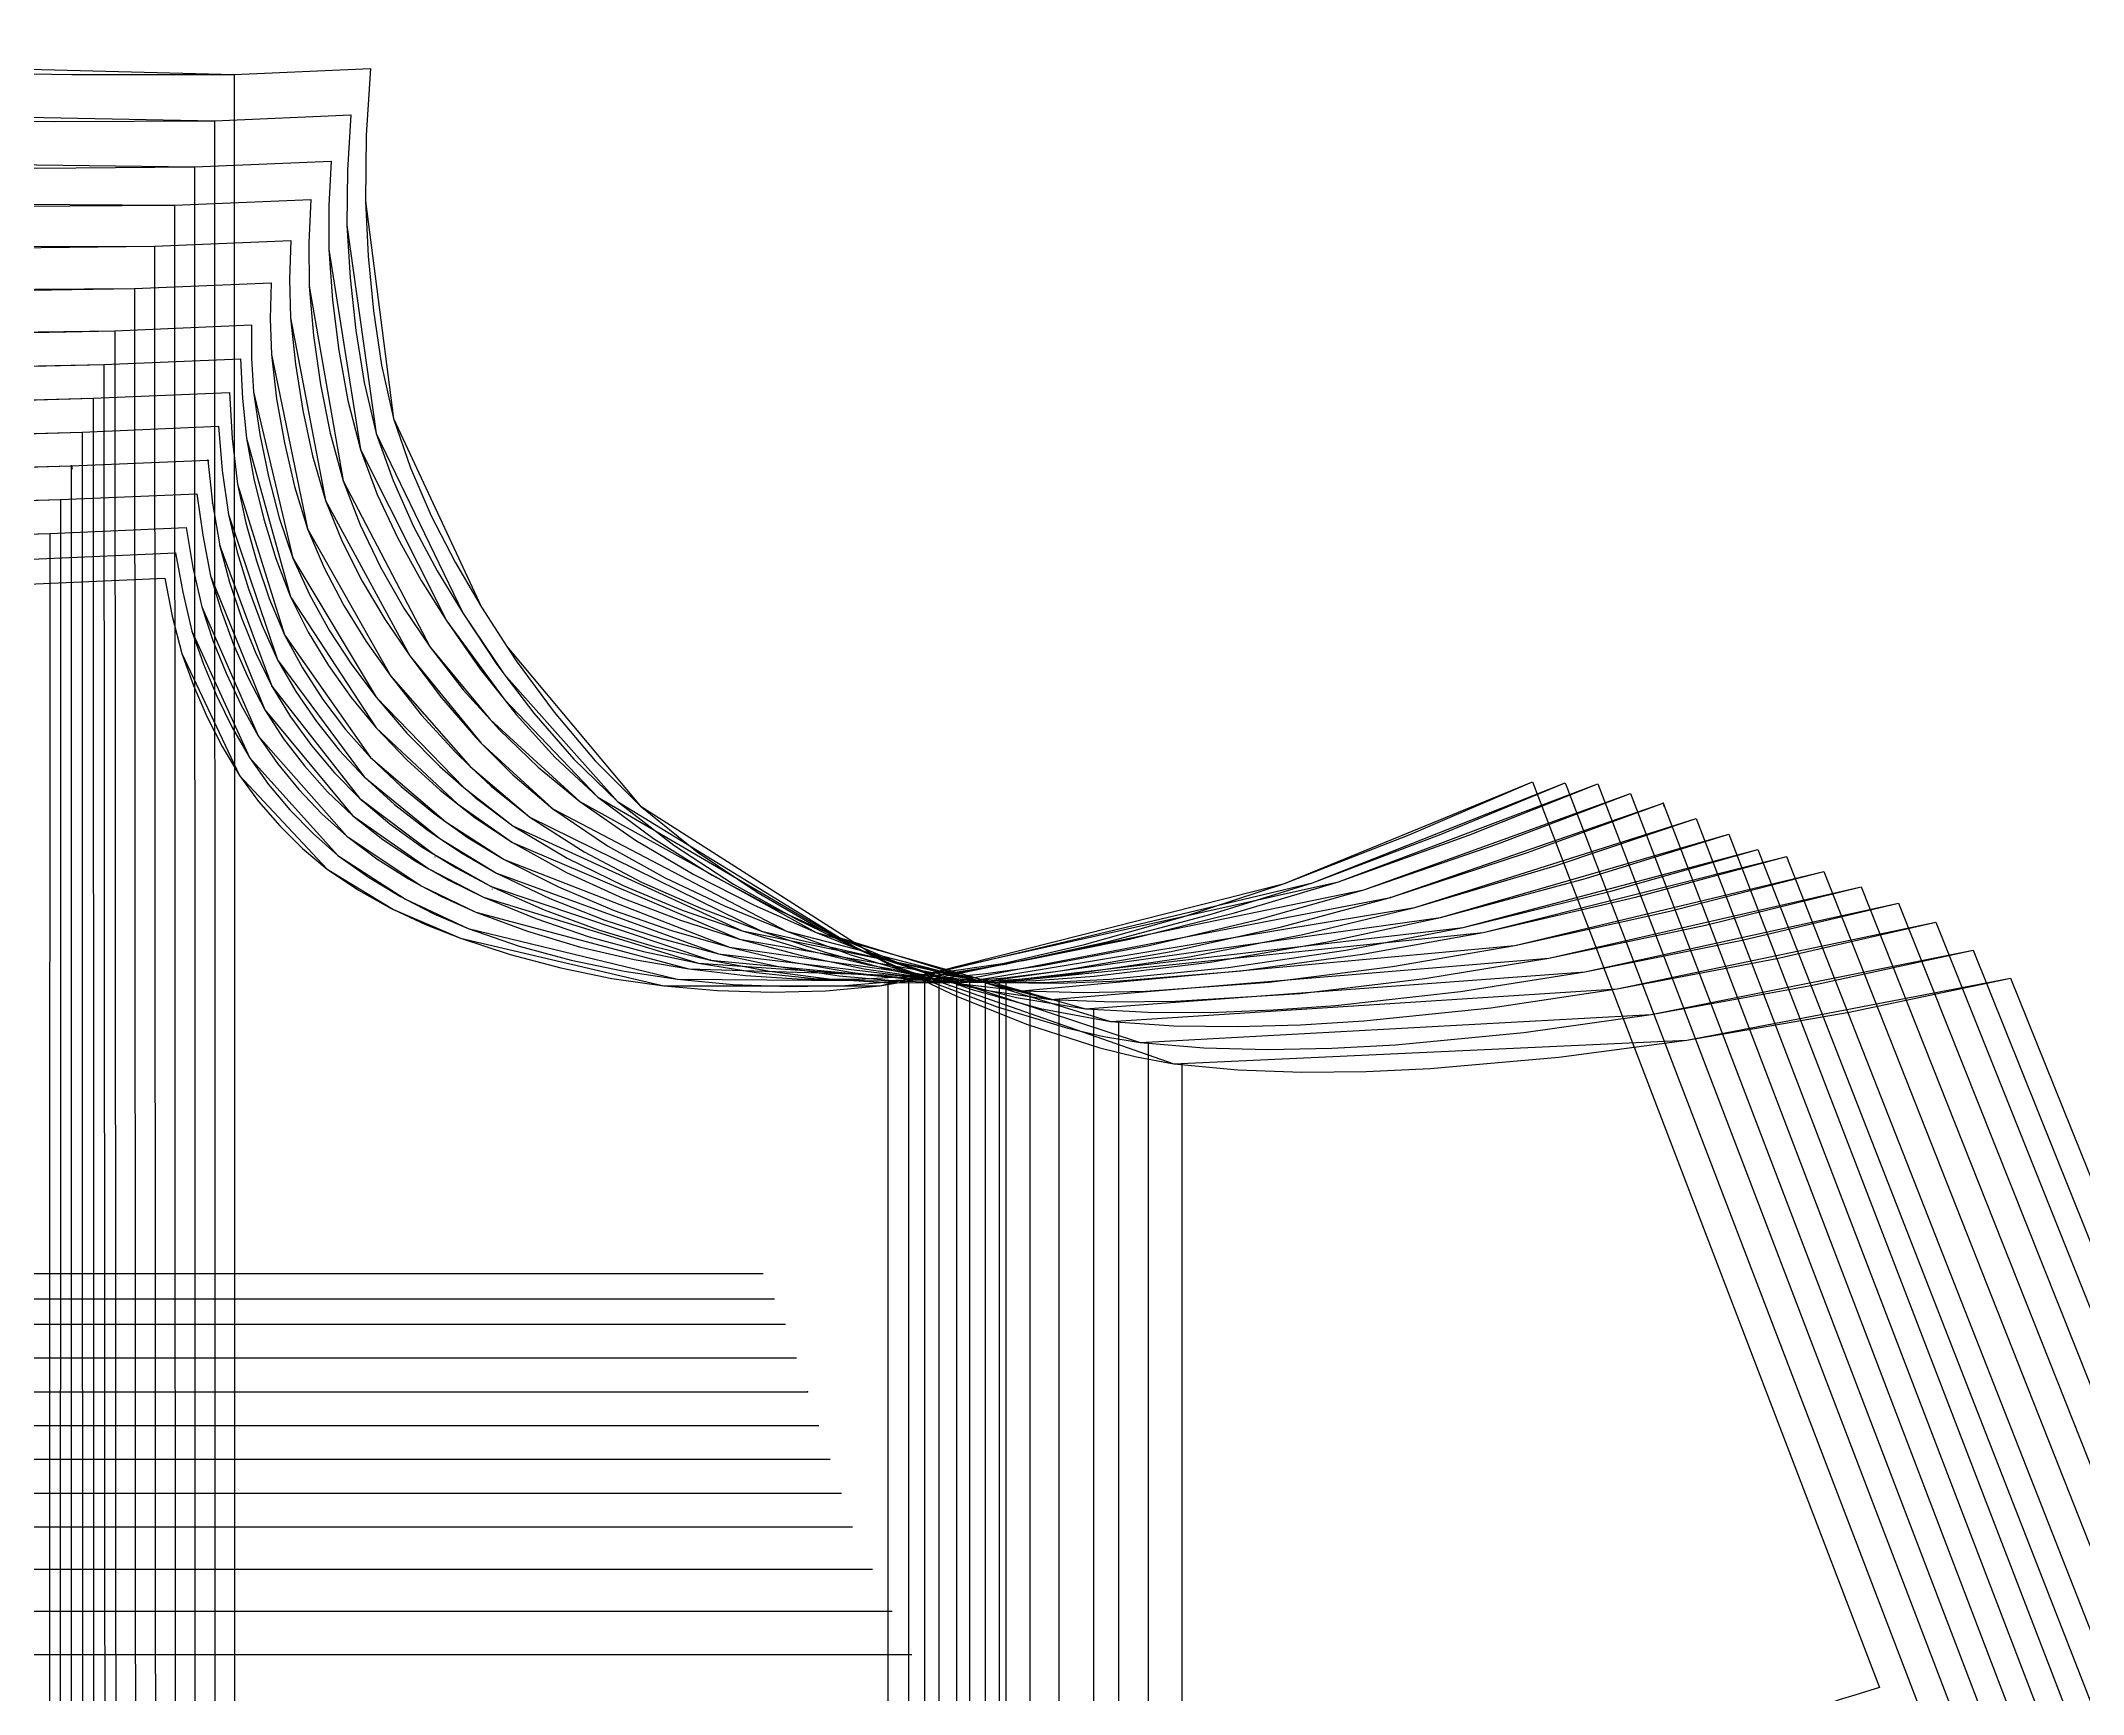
# Model space of a CAD drawing. Extents: x -839 to 1721, y -537 to 682.
# Drawn here: x -333 to -30.6, y 403.9 to 648.6 of the extents above; entities that cross this region are included whole.
import ezdxf
from ezdxf.enums import TextEntityAlignment as Align

# ---------------------------------------------------------------- set-up
doc = ezdxf.new("R2010")
doc.units = 0

# ---------------------------------------------------------------- blocks, each defined once
blk = doc.blocks.new('GMG1016S19-FR CO 1_42')
at = {"layer": '1'}
for points in [[(-751.5886, 563.1968), (-688.589, 563.207), (-510.2581, 563.2374), (-334.8483, 568.2184), (-314.6502, 569.0718)], [(-314.6502, 569.0718), (-313.5376, 563.4508), (-312.1305, 557.9161), (-303.5656, 539.872), (-290.5989, 526.0112), (-280.7971, 520.0498), (-270.8657, 515.7877), (-240.7793, 508.729), (-208.8007, 508.7138), (-148.8669, 523.87), (-112.1868, 538.9525)], [(-112.1868, 538.9525), (-60.7797, 404.8608)], [(-60.7797, 404.8608), (-64.4703, 403.7127), (-66.7487, 403.0218), (-68.9992, 402.2141), (-71.2013, 401.2921), (-76.6573, 399.0213), (-76.6573, 399.0213), (-82.004, 396.4941), (-87.2211, 393.7153), (-88.3032, 393.0981), (-92.3011, 390.6927), (-98.5241, 386.3315), (-104.3026, 381.3938), (-109.6265, 375.8845), (-114.4017, 369.8926), (-118.7197, 363.7509), (-122.7735, 355.9683), (-126.1009, 346.8243), (-127.7976, 340.7766), (-128.9025, 328.1934)]]:
    blk.add_lwpolyline(points, dxfattribs=at)
at = {"layer": '5'}
blk.add_line((-589.4426, 466.1332), (-226.0448, 466.1332), dxfattribs=at)
at = {"layer": '7'}
blk.add_line((-589.4426, 466.1332), (-226.0448, 466.1332), dxfattribs=at)
at = {"layer": '8'}
blk.add_line((-207.5663, 328.1934), (-207.5663, 508.8179), dxfattribs=at)
at = {"layer": '84'}
for points in [[(-751.5886, 563.1968), (-688.589, 563.207), (-510.2581, 563.2374), (-334.8483, 568.2184), (-314.6502, 569.0718)], [(-314.6502, 569.0718), (-313.5376, 563.4508), (-312.1305, 557.9161), (-310.4084, 553.207), (-308.3942, 548.6146), (-306.1361, 544.1544), (-303.5656, 539.872), (-300.7462, 536.029), (-297.6271, 532.4247), (-294.2489, 529.0668), (-290.5989, 526.0112), (-285.9787, 522.9124), (-281.1146, 520.1997), (-280.7971, 520.0498), (-276.0625, 517.8298), (-270.8657, 515.7877), (-263.5124, 513.3722), (-256.0321, 511.3808), (-248.4425, 509.8415), (-240.7793, 508.729), (-232.7961, 508.0331), (-224.7875, 507.7867), (-216.7764, 507.9975), (-208.8007, 508.7138), (-193.5709, 511.3401), (-178.5087, 514.8504), (-163.5938, 519.0465), (-148.8669, 523.87), (-130.4062, 531.0861), (-112.1868, 538.9525)], [(-112.1868, 538.9525), (-60.7797, 404.8608)], [(-60.7797, 404.8608), (-64.4703, 403.7127), (-66.7487, 403.0218), (-68.9992, 402.2141), (-71.2013, 401.2921), (-76.6573, 399.0213), (-76.6573, 399.0213), (-82.004, 396.4941), (-87.2211, 393.7153), (-88.3032, 393.0981), (-92.3011, 390.6927), (-98.5241, 386.3315), (-104.3026, 381.3938), (-109.6265, 375.8845), (-114.4017, 369.8926), (-118.7197, 363.7509), (-122.7735, 355.9683), (-126.1009, 346.8243), (-127.7976, 340.7766), (-128.9025, 328.1934)]]:
    blk.add_lwpolyline(points, dxfattribs=at)
at = {"layer": '85'}
blk.add_lwpolyline([(-207.5663, 328.1934), (-207.5663, 508.8179)], dxfattribs=at)
at = {"layer": '1', "flags": 2}
for p, p2 in [((-314.6502, 569.0718), (-280.7971, 520.0498)), ((-751.5886, 563.1968), (-688.589, 563.207)), ((-88.3032, 393.0981), (-76.6573, 399.0213))]:
    blk.add_attdef('Dependency', text='', height=0.25, dxfattribs=at).set_placement(p, p2, align=Align.ALIGNED)
blk = doc.blocks.new('GMG1016S19-FR CO 1_44')
at = {"layer": '1'}
for points in [[(-757.3341, 566.9484), (-694.3344, 566.9585), (-509.8111, 566.989), (-333.2531, 571.97), (-313.055, 572.8234)], [(-313.055, 572.8234), (-311.9908, 566.989), (-310.6217, 561.241), (-302.1127, 542.5313), (-289.0038, 528.0483), (-278.9962, 521.5382), (-269.7201, 517.2126), (-238.7169, 509.7095), (-205.7096, 509.4656), (-144.7369, 524.0021), (-107.3405, 538.7899)], [(-107.3405, 538.7899), (-55.0342, 402.2167)]]:
    blk.add_lwpolyline(points, dxfattribs=at)
at = {"layer": '5'}
blk.add_line((-587.7967, 462.3842), (-224.3989, 462.3842), dxfattribs=at)
at = {"layer": '7'}
blk.add_line((-587.7967, 462.3842), (-224.3989, 462.3842), dxfattribs=at)
at = {"layer": '8'}
blk.add_line((-204.4751, 324.4419), (-204.4751, 509.5698), dxfattribs=at)
at = {"layer": '84'}
for points in [[(-757.3341, 566.9484), (-694.3344, 566.9585), (-509.8111, 566.989), (-333.2531, 571.97), (-313.055, 572.8234)], [(-313.055, 572.8234), (-311.9908, 566.989), (-310.6217, 561.241), (-308.9276, 556.3693), (-306.9337, 551.6093), (-304.6857, 546.9814), (-302.1127, 542.5313), (-299.2679, 538.5359), (-296.1158, 534.7818), (-292.6944, 531.2715), (-289.0038, 528.0483), (-284.5055, 524.8098), (-279.7658, 521.932), (-278.9962, 521.5382), (-274.8255, 519.397), (-269.7201, 517.2126), (-262.1662, 514.6168), (-254.4598, 512.5086), (-246.629, 510.8855), (-238.7169, 509.7095), (-230.4822, 508.9449), (-222.217, 508.6376), (-213.9493, 508.7951), (-205.7096, 509.4656), (-190.2359, 511.9421), (-174.9171, 515.2949), (-159.7356, 519.331), (-144.7369, 524.0021), (-125.9206, 531.0658), (-107.3405, 538.7899)], [(-107.3405, 538.7899), (-55.0342, 402.2167)]]:
    blk.add_lwpolyline(points, dxfattribs=at)
at = {"layer": '85'}
blk.add_lwpolyline([(-204.4751, 324.4419), (-204.4751, 509.5698)], dxfattribs=at)
at = {"layer": '1', "flags": 2}
for p, p2 in [((-313.055, 572.8234), (-278.9962, 521.5382)), ((-757.3341, 566.9484), (-694.3344, 566.9585)), ((-86.6572, 389.349), (-75.0113, 395.2723))]:
    blk.add_attdef('Dependency', text='', height=0.25, dxfattribs=at).set_placement(p, p2, align=Align.ALIGNED)
blk = doc.blocks.new('GMG1016S19-FR CO 1_46')
at = {"layer": '1'}
for points in [[(-763.0872, 570.6974), (-700.0875, 570.7076), (-509.3742, 570.7381), (-331.6682, 575.719), (-311.4701, 576.5724)], [(-311.4701, 576.5724), (-310.4693, 570.6618), (-309.1587, 564.8325), (-300.7945, 545.7419), (-287.7059, 530.8778), (-276.6721, 523.5575), (-268.5847, 519.6332), (-237.0811, 511.2411), (-203.3601, 510.2149), (-140.904, 524.1113), (-102.5043, 538.6248)], [(-102.5043, 538.6248), (-49.2811, 399.5319)]]:
    blk.add_lwpolyline(points, dxfattribs=at)
at = {"layer": '5'}
blk.add_line((-586.1609, 458.6326), (-222.7631, 458.6326), dxfattribs=at)
at = {"layer": '7'}
blk.add_line((-586.1609, 458.6326), (-222.7631, 458.6326), dxfattribs=at)
at = {"layer": '8'}
blk.add_line((-202.1256, 320.6928), (-202.1256, 510.3191), dxfattribs=at)
blk.add_lwpolyline([(-331.6682, 575.719), (-331.7698, 322.039), (-331.7698, 320.6928)], dxfattribs=at)
at = {"layer": '84'}
for points in [[(-763.0872, 570.6974), (-700.0875, 570.7076), (-509.3742, 570.7381), (-420.5174, 573.0748), (-331.6682, 575.719), (-311.4701, 576.5724)], [(-311.4701, 576.5724), (-310.4693, 570.6618), (-309.1587, 564.8325), (-307.5077, 559.8669), (-305.5519, 555.0154), (-303.3395, 550.2911), (-300.7945, 545.7419), (-297.9624, 541.6576), (-294.8179, 537.8095), (-291.3965, 534.2027), (-287.7059, 530.8778), (-283.2532, 527.5504), (-278.5568, 524.5735), (-276.6721, 523.5575), (-273.6571, 521.932), (-268.5847, 519.6332), (-260.9266, 516.8088), (-253.1009, 514.4745), (-245.138, 512.6305), (-237.0811, 511.2411), (-228.6839, 510.2556), (-220.246, 509.74), (-211.7929, 509.7095), (-203.3601, 510.2149), (-187.5257, 512.4755), (-171.8387, 515.6581), (-156.2837, 519.5571), (-140.904, 524.1113), (-121.5899, 531.0277), (-102.5043, 538.6248)], [(-102.5043, 538.6248), (-49.2811, 399.5319)]]:
    blk.add_lwpolyline(points, dxfattribs=at)
at = {"layer": '85'}
for points in [[(-331.6682, 575.719), (-331.7698, 322.039), (-331.7698, 320.6928)], [(-202.1256, 320.6928), (-202.1256, 510.3191)]]:
    blk.add_lwpolyline(points, dxfattribs=at)
at = {"layer": '1', "flags": 2}
for p, p2 in [((-311.4701, 576.5724), (-276.6721, 523.5575)), ((-763.0872, 570.6974), (-700.0875, 570.7076)), ((-85.0215, 385.5974), (-73.3756, 391.5207))]:
    blk.add_attdef('Dependency', text='', height=0.25, dxfattribs=at).set_placement(p, p2, align=Align.ALIGNED)
blk = doc.blocks.new('GMG1016S19-FR CO 1_48')
at = {"layer": '1'}
for points in [[(-768.8377, 575.6987), (-705.8381, 575.7063), (-508.9322, 575.7393), (-330.0781, 580.7202), (-309.88, 581.5737)], [(-309.88, 581.5737), (-309.0292, 575.4624), (-307.8557, 569.4299), (-299.8471, 549.5976), (-286.8677, 533.9563), (-275.5342, 526.0417), (-267.4443, 521.8507), (-235.6155, 512.064), (-201.2392, 509.7171), (-137.155, 522.9632), (-97.663, 537.2126)], [(-97.663, 537.2126), (-43.5306, 395.6127)]]:
    blk.add_lwpolyline(points, dxfattribs=at)
at = {"layer": '5'}
blk.add_line((-584.5201, 453.6339), (-221.1223, 453.6339), dxfattribs=at)
at = {"layer": '7'}
blk.add_line((-584.5201, 453.6339), (-221.1223, 453.6339), dxfattribs=at)
at = {"layer": '8'}
blk.add_line((-200.0047, 315.6916), (-200.0047, 509.8187), dxfattribs=at)
blk.add_lwpolyline([(-330.0781, 580.7202), (-330.1289, 317.0911), (-330.1289, 315.6916)], dxfattribs=at)
at = {"layer": '84'}
for points in [[(-768.8377, 575.6987), (-705.8381, 575.7063), (-508.9322, 575.7393), (-419.5014, 578.071), (-330.0781, 580.7202), (-309.88, 581.5737)], [(-309.88, 581.5737), (-309.0292, 575.4624), (-307.8557, 569.4299), (-306.3114, 564.2864), (-304.4495, 559.2496), (-302.321, 554.3373), (-299.8471, 549.5976), (-297.0683, 545.3203), (-293.9568, 541.2766), (-290.5583, 537.4717), (-286.8677, 533.9563), (-282.3617, 530.4105), (-277.5941, 527.2202), (-275.5342, 526.0417), (-272.6081, 524.3678), (-267.4443, 521.8507), (-259.7252, 518.6909), (-251.8284, 516.0087), (-243.7791, 513.809), (-235.6155, 512.064), (-227.0837, 510.7077), (-218.4883, 509.8365), (-209.8625, 509.4783), (-201.2392, 509.7171), (-193.1036, 510.5477), (-185.0035, 511.6932), (-168.9151, 514.7056), (-152.9487, 518.4902), (-137.155, 522.9632), (-117.2973, 529.7374), (-97.663, 537.2126)], [(-97.663, 537.2126), (-43.5306, 395.6127)]]:
    blk.add_lwpolyline(points, dxfattribs=at)
at = {"layer": '85'}
for points in [[(-330.0781, 580.7202), (-330.1289, 317.0911), (-330.1289, 315.6916)], [(-200.0047, 315.6916), (-200.0047, 509.8187)]]:
    blk.add_lwpolyline(points, dxfattribs=at)
at = {"layer": '1', "flags": 2}
for p, p2 in [((-309.88, 581.5737), (-275.5342, 526.0417)), ((-768.8377, 575.6987), (-705.8381, 575.7063)), ((-83.3806, 380.5987), (-71.7347, 386.522))]:
    blk.add_attdef('Dependency', text='', height=0.25, dxfattribs=at).set_placement(p, p2, align=Align.ALIGNED)
blk = doc.blocks.new('GMG1016S19-FR CO 1_50')
at = {"layer": '1'}
for points in [[(-774.5857, 580.6974), (-711.5887, 580.7075), (-508.4928, 580.738), (-328.4906, 585.719), (-308.2926, 586.5724)], [(-308.2926, 586.5724), (-307.5712, 580.1792), (-306.5171, 573.8521), (-298.7955, 553.0851), (-285.8034, 536.5141), (-274.795, 528.2108), (-266.3064, 523.428), (-233.8604, 512.539), (-198.6027, 509.2167), (-133.2053, 521.8329), (-92.8243, 535.7978)], [(-92.8243, 535.7978), (-37.7826, 391.696)]]:
    blk.add_lwpolyline(points, dxfattribs=at)
at = {"layer": '2'}
for p in [(-308.2926, 586.5724), (-308.2926, 586.5724), (-328.4906, 585.719), (-92.8243, 535.7978), (-92.8243, 535.7978), (-197.3657, 509.3209), (-219.4815, 448.6326)]:
    blk.add_point(p, dxfattribs=at)
at = {"layer": '3'}
for p in [(-328.4906, 585.719), (-307.5712, 580.1792), (-306.5171, 573.8521), (-298.7955, 553.0851), (-285.8034, 536.5141), (-274.795, 528.2108), (-266.3064, 523.428), (-133.2053, 521.8329), (-233.8604, 512.539), (-198.6027, 509.2167)]:
    blk.add_point(p, dxfattribs=at)
at = {"layer": '4'}
blk.add_point((-274.795, 528.2108, -3.998), dxfattribs=at)
at = {"layer": '5'}
blk.add_line((-582.8818, 448.6326), (-219.4815, 448.6326), dxfattribs=at)
at = {"layer": '7'}
blk.add_line((-582.8818, 448.6326), (-219.4815, 448.6326), dxfattribs=at)
at = {"layer": '8'}
blk.add_line((-197.3657, 310.6929), (-197.3657, 509.3209), dxfattribs=at)
blk.add_lwpolyline([(-328.4906, 585.719), (-328.4906, 312.1457), (-328.4906, 310.6929)], dxfattribs=at)
at = {"layer": '84'}
for points in [[(-774.5857, 580.6974), (-711.5887, 580.7075), (-508.4928, 580.738), (-418.4854, 583.0672), (-328.4906, 585.719), (-308.2926, 586.5724)], [(-308.2926, 586.5724), (-307.5712, 580.1792), (-306.5171, 573.8521), (-305.0642, 568.4825), (-303.2837, 563.2146), (-301.2187, 558.066), (-298.7955, 553.0851), (-296.0371, 548.5791), (-292.9281, 544.3043), (-289.5194, 540.2682), (-285.8034, 536.5141), (-281.305, 532.7244), (-276.5273, 529.2827), (-274.795, 528.2108), (-271.5159, 526.1814), (-266.3064, 523.428), (-258.4654, 519.966), (-250.4212, 517.0018), (-242.2043, 514.5406), (-233.8604, 512.539), (-225.1279, 510.9058), (-216.3192, 509.7679), (-207.4673, 509.1735), (-198.6027, 509.2167), (-190.3096, 509.9178), (-182.0495, 510.9592), (-165.6335, 513.8065), (-149.3343, 517.4666), (-133.2053, 521.8329), (-112.9056, 528.4597), (-92.8243, 535.7978)], [(-92.8243, 535.7978), (-37.7826, 391.696)]]:
    blk.add_lwpolyline(points, dxfattribs=at)
at = {"layer": '85'}
for points in [[(-328.4906, 585.719), (-328.4906, 312.1457), (-328.4906, 310.6929)], [(-197.3657, 310.6929), (-197.3657, 509.3209)]]:
    blk.add_lwpolyline(points, dxfattribs=at)
at = {"layer": '1'}
for s, p in [('# 5', (-308.2926, 586.5724)), ('# 5', (-308.2926, 586.5724)), ('# 5', (-328.4906, 585.719)), ('# 6', (-306.5171, 573.8521)), ('# 7', (-285.8034, 536.5141)), ('# 11', (-92.8243, 535.7978)), ('# 11', (-92.8243, 535.7978)), ('# 8', (-274.795, 528.2108)), ('# 9', (-266.3064, 523.428)), ('# 10', (-198.6027, 509.2167))]:
    blk.add_text(s, height=0.25, rotation=269.8881, dxfattribs=at).set_placement(p)
at = {"layer": '1', "flags": 2}
for p, p2 in [((-308.2926, 586.5724), (-274.795, 528.2108)), ((-774.5857, 580.6974), (-711.5887, 580.7075)), ((-81.7423, 375.5975), (-70.0939, 381.5208))]:
    blk.add_attdef('Dependency', text='', height=0.25, dxfattribs=at).set_placement(p, p2, align=Align.ALIGNED)
at = {"layer": '8'}
for s, p in [('# 5', (-328.4906, 585.719)), ('NM', (-328.4906, 585.719)), ('# 21', (-197.3657, 509.3209))]:
    blk.add_text(s, height=0.25, rotation=269.8881, dxfattribs=at).set_placement(p)
at = {"layer": '85'}
blk.add_text('NM', height=0.25, rotation=269.8881, dxfattribs=at).set_placement((-328.4906, 585.719))
blk = doc.blocks.new('GMG1016S19-FR CO 1_52')
at = {"layer": '1'}
for points in [[(-780.3109, 585.6987), (-717.3138, 585.7063), (-508.0229, 585.7393), (-326.8727, 590.7202), (-306.6746, 591.5737)], [(-306.6746, 591.5737), (-306.1285, 585.0052), (-305.2344, 578.4952), (-297.942, 557.0144), (-285.1328, 539.6713), (-273.934, 530.5553), (-265.5596, 525.4295), (-232.6717, 513.4915), (-196.718, 509.2192), (-129.5807, 520.3292), (-87.9552, 533.4991)], [(-87.9552, 533.4991), (-32.0549, 387.7666)]]:
    blk.add_lwpolyline(points, dxfattribs=at)
at = {"layer": '5'}
blk.add_line((-581.213, 443.6339), (-217.8152, 443.6339), dxfattribs=at)
at = {"layer": '7'}
blk.add_line((-581.213, 443.6339), (-217.8152, 443.6339), dxfattribs=at)
at = {"layer": '8'}
blk.add_line((-195.4835, 305.6941), (-195.4835, 509.3234), dxfattribs=at)
blk.add_lwpolyline([(-326.8727, 590.7202), (-326.8244, 307.1953), (-326.8218, 305.6941)], dxfattribs=at)
at = {"layer": '84'}
for points in [[(-780.3109, 585.6987), (-717.3138, 585.7063), (-508.0229, 585.7393), (-417.444, 588.0659), (-326.8727, 590.7202), (-306.6746, 591.5737)], [(-306.6746, 591.5737), (-306.1285, 585.0052), (-305.2344, 578.4952), (-303.906, 572.958), (-302.2372, 567.5122), (-300.2788, 562.1833), (-297.942, 557.0144), (-295.2471, 552.3256), (-292.1889, 547.8628), (-288.8158, 543.6337), (-285.1328, 539.6713), (-280.6421, 535.5921), (-275.8618, 531.8532), (-273.934, 530.5553), (-270.825, 528.4572), (-265.5596, 525.4295), (-257.65, 521.6678), (-249.5017, 518.4369), (-241.1578, 515.7267), (-232.6717, 513.4915), (-223.7893, 511.6069), (-214.8155, 510.2276), (-205.7807, 509.3996), (-196.718, 509.2192), (-188.2318, 509.7171), (-179.766, 510.5578), (-162.9233, 513.0216), (-146.1771, 516.3135), (-129.5807, 520.3292), (-108.6663, 526.5471), (-87.9552, 533.4991)], [(-87.9552, 533.4991), (-32.0549, 387.7666)]]:
    blk.add_lwpolyline(points, dxfattribs=at)
at = {"layer": '85'}
for points in [[(-326.8727, 590.7202), (-326.8244, 307.1953), (-326.8218, 305.6941)], [(-195.4835, 305.6941), (-195.4835, 509.3234)]]:
    blk.add_lwpolyline(points, dxfattribs=at)
at = {"layer": '1', "flags": 2}
for p, p2 in [((-306.6746, 591.5737), (-273.934, 530.5553)), ((-780.3109, 585.6987), (-717.3138, 585.7063)), ((-80.0735, 370.5988), (-68.4277, 376.522))]:
    blk.add_attdef('Dependency', text='', height=0.25, dxfattribs=at).set_placement(p, p2, align=Align.ALIGNED)
blk = doc.blocks.new('GMG1016S19-FR CO 1_54')
at = {"layer": '1'}
for points in [[(-786.0361, 590.6974), (-723.039, 590.7075), (-507.5581, 590.738), (-325.2598, 595.7189), (-305.0617, 596.5724)], [(-305.0617, 596.5724), (-304.6603, 589.7652), (-303.8958, 583.0139), (-296.9311, 560.7076), (-284.1803, 542.5288), (-273.0374, 533.0064), (-264.381, 527.4285), (-231.0283, 514.4415), (-194.3609, 509.2192), (-125.7732, 518.8408), (-83.0911, 531.1979)], [(-83.0911, 531.1979), (-26.3322, 383.8347)]]:
    blk.add_lwpolyline(points, dxfattribs=at)
at = {"layer": '5'}
blk.add_line((-579.5493, 438.6327), (-216.149, 438.6327), dxfattribs=at)
at = {"layer": '7'}
blk.add_line((-579.5493, 438.6327), (-216.149, 438.6327), dxfattribs=at)
at = {"layer": '8'}
blk.add_line((-193.1264, 300.6929), (-193.1264, 509.3234), dxfattribs=at)
blk.add_lwpolyline([(-325.2598, 595.7189), (-325.1607, 302.2499), (-325.1581, 300.6929)], dxfattribs=at)
at = {"layer": '84'}
for points in [[(-786.0361, 590.6974), (-723.039, 590.7075), (-507.5581, 590.738), (-416.4026, 593.0621), (-325.2598, 595.7189), (-305.0617, 596.5724)], [(-305.0617, 596.5724), (-304.6603, 589.7652), (-303.8958, 583.0139), (-302.6665, 577.2786), (-301.0866, 571.6271), (-299.2044, 566.0898), (-296.9311, 560.7076), (-294.2743, 555.813), (-291.239, 551.1394), (-287.8735, 546.6995), (-284.1803, 542.5288), (-279.6591, 538.226), (-274.8281, 534.2713), (-273.0374, 533.0064), (-269.7252, 530.6645), (-264.381, 527.4285), (-256.3775, 523.395), (-248.1199, 519.8999), (-239.6516, 516.9307), (-231.0283, 514.4415), (-221.9859, 512.3079), (-212.8419, 510.6848), (-203.6242, 509.6231), (-194.3609, 509.2192), (-185.7096, 509.5164), (-177.0787, 510.1616), (-159.8778, 512.2469), (-142.7557, 515.1756), (-125.7732, 518.8408), (-104.3356, 524.6447), (-83.0911, 531.1979)], [(-83.0911, 531.1979), (-26.3322, 383.8347)]]:
    blk.add_lwpolyline(points, dxfattribs=at)
at = {"layer": '85'}
for points in [[(-325.2598, 595.7189), (-325.1607, 302.2499), (-325.1581, 300.6929)], [(-193.1264, 300.6929), (-193.1264, 509.3234)]]:
    blk.add_lwpolyline(points, dxfattribs=at)
at = {"layer": '1', "flags": 2}
for p, p2 in [((-305.0617, 596.5724), (-273.0374, 533.0064)), ((-786.0361, 590.6974), (-723.039, 590.7075)), ((-78.4099, 365.5975), (-66.7614, 371.5208))]:
    blk.add_attdef('Dependency', text='', height=0.25, dxfattribs=at).set_placement(p, p2, align=Align.ALIGNED)
blk = doc.blocks.new('GMG1016S19-FR CO 1_56')
at = {"layer": '1'}
for points in [[(-791.7587, 596.9483), (-728.7591, 596.9559), (-507.0882, 596.989), (-323.6418, 600.7202), (-303.4437, 601.5737)], [(-303.4437, 601.5737), (-303.1592, 595.6605), (-302.5623, 589.7906), (-296.0345, 566.3007), (-283.3421, 546.923), (-271.3, 535.6759), (-263.1847, 529.9304), (-229.5627, 515.6632), (-192.3212, 509.2218), (-122.4509, 517.365), (-78.8213, 528.8992)], [(-78.8213, 528.8992), (-20.6096, 379.9053)]]:
    blk.add_lwpolyline(points, dxfattribs=at)
at = {"layer": '5'}
blk.add_line((-577.8805, 433.6339), (-214.4827, 433.6339), dxfattribs=at)
at = {"layer": '7'}
blk.add_line((-577.8805, 433.6339), (-214.4827, 433.6339), dxfattribs=at)
at = {"layer": '8'}
blk.add_line((-191.0868, 295.6941), (-191.0868, 509.3259), dxfattribs=at)
blk.add_lwpolyline([(-323.6418, 600.7202), (-323.4919, 297.3045), (-323.4894, 295.6941)], dxfattribs=at)
at = {"layer": '84'}
for points in [[(-791.7587, 596.9483), (-728.7591, 596.9559), (-507.0882, 596.989), (-415.3586, 598.6069), (-323.6418, 600.7202), (-303.4437, 601.5737)], [(-303.4437, 601.5737), (-303.1592, 595.6605), (-302.5623, 589.7906), (-301.4371, 583.7733), (-299.9791, 577.8297), (-298.2138, 571.9903), (-296.0345, 566.3007), (-293.4183, 561.114), (-290.3983, 556.1508), (-287.0353, 551.4086), (-283.3421, 546.923), (-278.7701, 542.1427), (-273.873, 537.6977), (-271.3, 535.6759), (-268.6736, 533.6134), (-263.1847, 529.9304), (-255.1685, 525.5337), (-246.8525, 521.7186), (-238.2952, 518.4471), (-229.5627, 515.6632), (-220.406, 513.2045), (-211.1274, 511.264), (-201.7573, 509.8974), (-192.3212, 509.2218), (-183.5328, 509.298), (-174.7521, 509.74), (-157.2388, 511.4494), (-139.7839, 514.0275), (-122.4509, 517.365), (-100.5485, 522.7473), (-78.8213, 528.8992)], [(-78.8213, 528.8992), (-20.6096, 379.9053)]]:
    blk.add_lwpolyline(points, dxfattribs=at)
at = {"layer": '85'}
for points in [[(-323.6418, 600.7202), (-323.4919, 297.3045), (-323.4894, 295.6941)], [(-191.0868, 295.6941), (-191.0868, 509.3259)]]:
    blk.add_lwpolyline(points, dxfattribs=at)
at = {"layer": '1', "flags": 2}
for p, p2 in [((-303.4437, 601.5737), (-271.3, 535.6759)), ((-791.7587, 596.9483), (-728.7591, 596.9559)), ((-76.7411, 360.5988), (-65.0952, 366.522))]:
    blk.add_attdef('Dependency', text='', height=0.25, dxfattribs=at).set_placement(p, p2, align=Align.ALIGNED)
blk = doc.blocks.new('GMG1016S19-FR CO 1_58')
at = {"layer": '1'}
for points in [[(-797.4813, 603.2475), (-734.4817, 603.2551), (-506.6183, 603.2881), (-322.0238, 605.7189), (-301.8257, 606.5724)], [(-301.8257, 606.5724), (-301.7876, 601.5965), (-301.4853, 596.646), (-295.6865, 572.0436), (-283.3294, 551.4467), (-270.3856, 538.0864), (-263.111, 532.4298), (-229.1741, 516.8824), (-191.3129, 509.2218), (-119.4893, 516.6437), (-74.5516, 527.8984)], [(-74.5516, 527.8984), (-14.887, 375.9734)]]:
    blk.add_lwpolyline(points, dxfattribs=at)
at = {"layer": '5'}
blk.add_line((-576.2118, 428.6327), (-212.814, 428.6327), dxfattribs=at)
at = {"layer": '7'}
blk.add_line((-576.2118, 428.6327), (-212.814, 428.6327), dxfattribs=at)
at = {"layer": '8'}
blk.add_line((-190.0784, 290.6929), (-190.0784, 509.3259), dxfattribs=at)
blk.add_lwpolyline([(-322.0238, 605.7189), (-321.8231, 292.3566), (-321.8206, 290.6929)], dxfattribs=at)
at = {"layer": '84'}
for points in [[(-797.4813, 603.2475), (-734.4817, 603.2551), (-506.6183, 603.2881), (-414.3147, 604.1746), (-368.1654, 604.7613), (-322.0238, 605.7189), (-301.8257, 606.5724)], [(-301.8257, 606.5724), (-301.7876, 601.5965), (-301.4853, 596.646), (-300.5684, 590.3672), (-299.301, 584.1493), (-297.7109, 578.0278), (-295.6865, 572.0436), (-293.1796, 566.5725), (-290.2459, 561.3096), (-286.954, 556.2626), (-283.3294, 551.4467), (-278.793, 546.1559), (-273.9086, 541.1877), (-270.3856, 538.0864), (-268.6838, 536.5903), (-263.111, 532.4298), (-255.0821, 527.6546), (-246.6976, 523.5195), (-238.0336, 519.9507), (-229.1741, 516.8824), (-219.8904, 514.0884), (-210.4695, 511.8177), (-200.9369, 510.1514), (-191.3129, 509.2218), (-182.2933, 509.138), (-173.2763, 509.4529), (-155.2779, 510.9719), (-137.3252, 513.4153), (-119.4893, 516.6437), (-96.9366, 521.8761), (-74.5516, 527.8984)], [(-74.5516, 527.8984), (-14.887, 375.9734)]]:
    blk.add_lwpolyline(points, dxfattribs=at)
at = {"layer": '85'}
for points in [[(-322.0238, 605.7189), (-321.8231, 292.3566), (-321.8206, 290.6929)], [(-190.0784, 290.6929), (-190.0784, 509.3259)]]:
    blk.add_lwpolyline(points, dxfattribs=at)
at = {"layer": '1', "flags": 2}
for p, p2 in [((-301.8257, 606.5724), (-270.3856, 538.0864)), ((-797.4813, 603.2475), (-734.4817, 603.2551)), ((-75.0723, 355.5975), (-63.4264, 361.5208))]:
    blk.add_attdef('Dependency', text='', height=0.25, dxfattribs=at).set_placement(p, p2, align=Align.ALIGNED)
blk = doc.blocks.new('GMG1016S19-FR CO 1_60')
at = {"layer": '1'}
for points in [[(-804.4511, 610.6999), (-741.454, 610.7075), (-503.7024, 610.7405), (-319.1053, 611.9699), (-298.9072, 612.8233)], [(-298.9072, 612.8233), (-299.0317, 607.4919), (-298.8641, 602.1756), (-293.5047, 576.3819), (-281.1984, 554.5837), (-269.4204, 541.2258), (-260.6193, 533.682), (-226.2937, 516.8418), (-187.7416, 507.9747), (-114.7649, 514.7209), (-69.0322, 525.6505)], [(-69.0322, 525.6505), (-7.9172, 370.7943)]]:
    blk.add_lwpolyline(points, dxfattribs=at)
at = {"layer": '5'}
blk.add_line((-573.2933, 422.3843), (-209.8955, 422.3843), dxfattribs=at)
at = {"layer": '7'}
blk.add_line((-573.2933, 422.3843), (-209.8955, 422.3843), dxfattribs=at)
at = {"layer": '8'}
blk.add_line((-186.5072, 284.442), (-186.5072, 508.0788), dxfattribs=at)
blk.add_lwpolyline([(-319.1053, 611.9699), (-318.9047, 286.1717), (-318.9047, 284.442)], dxfattribs=at)
at = {"layer": '84'}
for points in [[(-804.4511, 610.6999), (-741.454, 610.7075), (-503.7024, 610.7405), (-411.3988, 610.9513), (-365.2495, 611.2333), (-319.1053, 611.9699), (-298.9072, 612.8233)], [(-298.9072, 612.8233), (-299.0317, 607.4919), (-298.8641, 602.1756), (-298.0894, 595.6097), (-296.9388, 589.0972), (-295.4529, 582.6735), (-293.5047, 576.3819), (-291.0333, 570.6187), (-288.1173, 565.0612), (-284.8255, 559.7119), (-281.1984, 554.5837), (-276.6137, 548.8153), (-271.6607, 543.3619), (-269.4204, 541.2258), (-266.3394, 538.2895), (-260.6193, 533.682), (-252.5446, 528.5512), (-244.0712, 524.091), (-235.2879, 520.2149), (-226.2937, 516.8418), (-216.8678, 513.7125), (-207.2869, 511.1116), (-197.5714, 509.1481), (-187.7416, 507.9747), (-178.5925, 507.741), (-169.4384, 507.9416), (-151.1529, 509.2853), (-132.903, 511.5967), (-114.7649, 514.7209), (-91.8185, 519.7831), (-69.0322, 525.6505)], [(-69.0322, 525.6505), (-7.9172, 370.7943)]]:
    blk.add_lwpolyline(points, dxfattribs=at)
at = {"layer": '85'}
for points in [[(-319.1053, 611.9699), (-318.9047, 286.1717), (-318.9047, 284.442)], [(-186.5072, 284.442), (-186.5072, 508.0788)]]:
    blk.add_lwpolyline(points, dxfattribs=at)
at = {"layer": '1', "flags": 2}
for p, p2 in [((-804.4511, 610.6999), (-741.454, 610.7075)), ((-298.9072, 612.8233), (-269.4204, 541.2258)), ((-72.1538, 349.3491), (-60.5079, 355.2724))]:
    blk.add_attdef('Dependency', text='', height=0.25, dxfattribs=at).set_placement(p, p2, align=Align.ALIGNED)
blk = doc.blocks.new('GMG1016S19-FR CO 1_62')
at = {"layer": '1'}
for points in [[(-811.4234, 618.1497), (-748.4238, 618.1573), (-500.7814, 618.1903), (-316.1869, 618.2183), (-295.9888, 619.0717)], [(-295.9888, 619.0717), (-296.1615, 613.3364), (-296.0294, 607.6214), (-290.8682, 580.5729), (-278.3841, 557.5758), (-267.8024, 544.6776), (-257.1979, 534.9317), (-222.6082, 516.8189), (-183.4871, 506.725), (-109.7712, 512.8184), (-63.5127, 523.4001)], [(-63.5127, 523.4001), (-0.9449, 365.6127)]]:
    blk.add_lwpolyline(points, dxfattribs=at)
at = {"layer": '5'}
blk.add_line((-570.3748, 416.1333), (-206.977, 416.1333), dxfattribs=at)
at = {"layer": '7'}
blk.add_line((-570.3748, 416.1333), (-206.977, 416.1333), dxfattribs=at)
at = {"layer": '8'}
blk.add_line((-182.2527, 278.1936), (-182.2527, 506.8291), dxfattribs=at)
blk.add_lwpolyline([(-316.1869, 618.2183), (-315.9862, 279.9893), (-315.9837, 278.1936)], dxfattribs=at)
at = {"layer": '84'}
for points in [[(-811.4234, 618.1497), (-748.4238, 618.1573), (-500.7814, 618.1903), (-408.4803, 617.7281), (-362.3285, 617.7077), (-316.1869, 618.2183), (-295.9888, 619.0717)], [(-295.9888, 619.0717), (-296.1615, 613.3364), (-296.0294, 607.6214), (-295.3157, 600.7456), (-294.226, 593.9206), (-292.7884, 587.182), (-290.8682, 580.5729), (-288.3789, 574.51), (-285.4224, 568.6553), (-282.0747, 563.0088), (-278.3841, 557.5758), (-273.6774, 551.368), (-268.5924, 545.4727), (-267.8024, 544.6776), (-263.111, 539.9634), (-257.1979, 534.9317), (-249.0928, 529.4783), (-240.5609, 524.698), (-231.6988, 520.507), (-222.6082, 516.8189), (-213.0705, 513.3442), (-203.3601, 510.4131), (-193.4947, 508.1474), (-183.4871, 506.725), (-174.2593, 506.349), (-165.0213, 506.438), (-146.5555, 507.6165), (-128.11, 509.8035), (-109.7712, 512.8184), (-86.5632, 517.7029), (-63.5127, 523.4001)], [(-63.5127, 523.4001), (-0.9449, 365.6127)]]:
    blk.add_lwpolyline(points, dxfattribs=at)
at = {"layer": '85'}
for points in [[(-316.1869, 618.2183), (-315.9862, 279.9893), (-315.9837, 278.1936)], [(-182.2527, 278.1936), (-182.2527, 506.8291)]]:
    blk.add_lwpolyline(points, dxfattribs=at)
at = {"layer": '1', "flags": 2}
for p, p2 in [((-811.4234, 618.1497), (-748.4238, 618.1573)), ((-295.9888, 619.0717), (-267.8024, 544.6776)), ((-69.2354, 343.0982), (-57.5895, 349.0215))]:
    blk.add_attdef('Dependency', text='', height=0.25, dxfattribs=at).set_placement(p, p2, align=Align.ALIGNED)
blk = doc.blocks.new('GMG1016S19-FR CO 1_64')
at = {"layer": '1'}
for points in [[(-818.4008, 625.442), (-755.4011, 625.4497), (-499.0542, 625.4827), (-313.21, 624.3092), (-293.0119, 625.1626)], [(-293.0119, 625.1626), (-293.3116, 618.739), (-293.2684, 612.3306), (-288.2494, 583.5041), (-275.3792, 558.8585), (-266.4715, 548.1575), (-253.2177, 536.0239), (-218.1937, 516.6132), (-178.3284, 505.3178), (-104.422, 510.789), (-57.9857, 520.9922)], [(-57.9857, 520.9922), (6.0325, 360.2711)]]:
    blk.add_lwpolyline(points, dxfattribs=at)
at = {"layer": '5'}
blk.add_line((-567.4488, 409.7249), (-204.051, 409.7249), dxfattribs=at)
at = {"layer": '7'}
blk.add_line((-567.4488, 409.7249), (-204.051, 409.7249), dxfattribs=at)
at = {"layer": '8'}
blk.add_line((-177.0939, 271.7851), (-177.0939, 505.4219), dxfattribs=at)
blk.add_lwpolyline([(-313.21, 624.3092), (-313.0601, 273.647), (-313.0576, 271.7851)], dxfattribs=at)
at = {"layer": '84'}
for points in [[(-818.4008, 625.442), (-755.4011, 625.4497), (-499.0542, 625.4827), (-406.1283, 624.3422), (-359.6666, 624.0145), (-313.21, 624.3092), (-293.0119, 625.1626)], [(-293.0119, 625.1626), (-293.3116, 618.739), (-293.2684, 612.3306), (-292.6284, 605.0128), (-291.5895, 597.7408), (-290.1747, 590.5577), (-288.2494, 583.5041), (-285.7373, 577.0017), (-282.7173, 570.7152), (-279.2578, 564.6548), (-275.3792, 558.8585), (-270.4593, 552.572), (-266.4715, 548.1575), (-265.11, 546.6487), (-259.3594, 541.1166), (-253.2177, 536.0239), (-244.9729, 530.319), (-236.3445, 525.206), (-227.3885, 520.662), (-218.1937, 516.6132), (-208.5061, 512.793), (-198.6179, 509.5418), (-188.557, 506.9815), (-178.3284, 505.3178), (-169.0929, 504.8149), (-159.8346, 504.8022), (-150.5738, 505.1553), (-141.3257, 505.8233), (-122.8243, 507.8857), (-104.422, 510.789), (-81.1302, 515.4804), (-57.9857, 520.9922)], [(-57.9857, 520.9922), (6.0325, 360.2711)]]:
    blk.add_lwpolyline(points, dxfattribs=at)
at = {"layer": '85'}
for points in [[(-313.21, 624.3092), (-313.0601, 273.647), (-313.0576, 271.7851)], [(-177.0939, 271.7851), (-177.0939, 505.4219)]]:
    blk.add_lwpolyline(points, dxfattribs=at)
at = {"layer": '1', "flags": 2}
for p, p2 in [((-818.4008, 625.442), (-755.4011, 625.4497)), ((-293.0119, 625.1626), (-266.4715, 548.1575)), ((-66.3093, 336.6898), (-54.6634, 342.613))]:
    blk.add_attdef('Dependency', text='', height=0.25, dxfattribs=at).set_placement(p, p2, align=Align.ALIGNED)
blk = doc.blocks.new('GMG1016S19-FR CO 1_66')
at = {"layer": '1'}
for points in [[(-825.3781, 632.2924), (-762.3785, 632.3), (-497.327, 632.333), (-310.2331, 629.9582), (-290.035, 630.8116)], [(-290.035, 630.8116), (-290.3729, 624.2711), (-290.3627, 617.7458), (-285.684, 588.1421), (-272.8977, 562.6964), (-264.4217, 551.1546), (-250.5456, 536.6741), (-215.1635, 515.9782), (-174.6327, 503.4687), (-99.6443, 508.2668), (-52.4587, 518.1423)], [(-52.4587, 518.1423), (13.0099, 354.4875)]]:
    blk.add_lwpolyline(points, dxfattribs=at)
at = {"layer": '8'}
blk.add_line((-173.3982, 264.9348), (-173.3982, 503.5728), dxfattribs=at)
blk.add_lwpolyline([(-310.2331, 629.9582), (-310.1341, 266.8626), (-310.1315, 264.9348)], dxfattribs=at)
at = {"layer": '84'}
for points in [[(-825.3781, 632.2924), (-762.3785, 632.3), (-497.327, 632.333), (-403.7788, 630.5144), (-357.0047, 629.8819), (-333.6189, 629.76), (-310.2331, 629.9582), (-290.035, 630.8116)], [(-290.035, 630.8116), (-290.3729, 624.2711), (-290.3627, 617.7458), (-289.8039, 610.2401), (-288.8565, 602.7776), (-287.5357, 595.3964), (-285.684, 588.1421), (-283.1796, 581.467), (-280.157, 575.0002), (-276.7102, 568.7416), (-272.8977, 562.6964), (-267.965, 555.6301), (-264.4217, 551.1546), (-262.6183, 548.8788), (-256.8271, 542.5263), (-250.5456, 536.6741), (-242.3084, 530.5629), (-233.5962, 525.1298), (-224.5081, 520.2987), (-215.1635, 515.9782), (-205.3387, 511.8227), (-195.3006, 508.2414), (-185.067, 505.3788), (-174.6327, 503.4687), (-165.2779, 502.8235), (-155.8951, 502.6991), (-146.4996, 502.9556), (-137.1194, 503.5449), (-118.3336, 505.4753), (-99.6443, 508.2668), (-75.9791, 512.788), (-52.4587, 518.1423)], [(-52.4587, 518.1423), (13.0099, 354.4875)]]:
    blk.add_lwpolyline(points, dxfattribs=at)
at = {"layer": '85'}
for points in [[(-310.2331, 629.9582), (-310.1341, 266.8626), (-310.1315, 264.9348)], [(-173.3982, 264.9348), (-173.3982, 503.5728)]]:
    blk.add_lwpolyline(points, dxfattribs=at)
at = {"layer": '1', "flags": 2}
for p, p2 in [((-825.3781, 632.2924), (-762.3785, 632.3)), ((-290.035, 630.8116), (-264.4217, 551.1546)), ((-63.3832, 329.8394), (-51.7373, 335.7627))]:
    blk.add_attdef('Dependency', text='', height=0.25, dxfattribs=at).set_placement(p, p2, align=Align.ALIGNED)
blk = doc.blocks.new('GMG1016S19-FR CO 1_68')
at = {"layer": '1'}
for points in [[(-832.353, 640.4407), (-769.3559, 640.4484), (-496.8977, 640.4814), (-307.307, 636.8085), (-287.1089, 637.662)], [(-287.1089, 637.662), (-287.6119, 629.4984), (-287.6779, 621.3475), (-283.3269, 590.5018), (-270.4796, 563.8343), (-264.4268, 554.9418), (-247.6424, 536.0239), (-211.676, 514.0148), (-170.2461, 500.3191), (-94.5973, 504.4694), (-46.9291, 513.9919)], [(-46.9291, 513.9919), (19.9848, 347.4035)]]:
    blk.add_lwpolyline(points, dxfattribs=at)
at = {"layer": '8'}
blk.add_line((-169.0117, 256.7839), (-169.0117, 500.4232), dxfattribs=at)
blk.add_lwpolyline([(-307.307, 636.8085), (-307.208, 258.7905), (-307.2054, 256.7839)], dxfattribs=at)
at = {"layer": '84'}
for points in [[(-832.353, 640.4407), (-769.3559, 640.4484), (-496.8977, 640.4814), (-402.1049, 637.9287), (-354.706, 636.9686), (-331.0052, 636.7069), (-307.307, 636.8085), (-287.1089, 637.662)], [(-287.1089, 637.662), (-287.6119, 629.4984), (-287.6779, 621.3475), (-287.2156, 613.5396), (-286.3596, 605.7697), (-285.1201, 598.0735), (-283.3269, 590.5018), (-280.8352, 583.5244), (-277.8024, 576.7553), (-274.3302, 570.1894), (-270.4796, 563.8343), (-265.4631, 556.3134), (-264.4268, 554.9418), (-260.0148, 549.1074), (-254.0915, 542.3078), (-247.6424, 536.0239), (-239.2985, 529.5672), (-230.4466, 523.8014), (-221.1985, 518.6503), (-211.676, 514.0148), (-201.6583, 509.5266), (-191.4094, 505.6226), (-180.942, 502.4705), (-175.6233, 501.2386), (-170.2461, 500.3191), (-160.8252, 499.5495), (-151.3688, 499.3234), (-141.8946, 499.4936), (-132.428, 500.0041), (-113.4669, 501.7999), (-94.5973, 504.4694), (-70.6959, 508.8129), (-46.9291, 513.9919)], [(-46.9291, 513.9919), (19.9848, 347.4035)]]:
    blk.add_lwpolyline(points, dxfattribs=at)
at = {"layer": '85'}
for points in [[(-307.307, 636.8085), (-307.208, 258.7905), (-307.2054, 256.7839)], [(-169.0117, 256.7839), (-169.0117, 500.4232)]]:
    blk.add_lwpolyline(points, dxfattribs=at)
at = {"layer": '1', "flags": 2}
for p, p2 in [((-832.353, 640.4407), (-769.3559, 640.4484)), ((-287.1089, 637.662), (-264.4268, 554.9418)), ((-60.4571, 321.6885), (-48.8087, 327.6118))]:
    blk.add_attdef('Dependency', text='', height=0.25, dxfattribs=at).set_placement(p, p2, align=Align.ALIGNED)
blk = doc.blocks.new('GMG1016S19-FR CO 1_70')
at = {"layer": '1'}
for points in [[(-839.3303, 648.5916), (-776.3307, 648.5967), (-496.471, 648.6322), (-304.3784, 643.6614), (-284.1803, 644.5149)], [(-284.1803, 644.5149), (-284.8153, 634.6927), (-284.9246, 624.8807), (-280.7894, 592.7116), (-267.7541, 564.7868), (-263.9823, 558.9677), (-244.2846, 535.3762), (-207.6552, 512.0437), (-165.2448, 497.172), (-89.3064, 500.6925), (-41.4021, 509.8441)], [(-41.4021, 509.8441), (26.9622, 340.322)]]:
    blk.add_lwpolyline(points, dxfattribs=at)
at = {"layer": '8'}
blk.add_line((-164.0104, 248.6356), (-164.0104, 497.2762), dxfattribs=at)
blk.add_lwpolyline([(-304.3784, 643.6614), (-304.2794, 250.7209), (-304.2768, 248.6356)], dxfattribs=at)
at = {"layer": '84'}
for points in [[(-839.3303, 648.5916), (-776.3307, 648.5967), (-496.471, 648.6322), (-400.4311, 645.3429), (-352.4073, 644.0526), (-328.3941, 643.6538), (-304.3784, 643.6614), (-284.1803, 644.5149)], [(-284.1803, 644.5149), (-284.8153, 634.6927), (-284.9246, 624.8807), (-284.5207, 616.7476), (-283.7308, 608.645), (-282.5496, 600.6186), (-280.7894, 592.7116), (-278.2824, 585.4142), (-275.209, 578.3301), (-271.6785, 571.4518), (-267.7541, 564.7868), (-263.9823, 558.9677), (-262.6132, 556.8544), (-257.0176, 549.2446), (-250.9292, 542.0488), (-244.2846, 535.3762), (-235.806, 528.5766), (-226.7992, 522.4755), (-217.3733, 516.9993), (-207.6552, 512.0437), (-197.4266, 507.2177), (-186.9441, 502.9988), (-176.2227, 499.5596), (-170.7668, 498.1982), (-165.2448, 497.172), (-155.8037, 496.2881), (-146.3168, 495.9655), (-136.8095, 496.0519), (-127.3099, 496.4888), (-108.2676, 498.1499), (-89.3064, 500.6925), (-65.2882, 504.8454), (-41.4021, 509.8441)], [(-41.4021, 509.8441), (26.9622, 340.322)]]:
    blk.add_lwpolyline(points, dxfattribs=at)
at = {"layer": '85'}
for points in [[(-304.3784, 643.6614), (-304.2794, 250.7209), (-304.2768, 248.6356)], [(-164.0104, 248.6356), (-164.0104, 497.2762)]]:
    blk.add_lwpolyline(points, dxfattribs=at)
at = {"layer": '1', "flags": 2}
for p, p2 in [((-839.3303, 648.5916), (-776.3307, 648.5967)), ((-284.1803, 644.5149), (-263.9823, 558.9677)), ((-57.5285, 313.5402), (-45.8826, 319.4635))]:
    blk.add_attdef('Dependency', text='', height=0.25, dxfattribs=at).set_placement(p, p2, align=Align.ALIGNED)

msp = doc.modelspace()

# ---------------------------------------------------------------- block references
at = {"layer": '1'}
for name in ['GMG1016S19-FR CO 1_70', 'GMG1016S19-FR CO 1_68', 'GMG1016S19-FR CO 1_66', 'GMG1016S19-FR CO 1_64', 'GMG1016S19-FR CO 1_62', 'GMG1016S19-FR CO 1_60', 'GMG1016S19-FR CO 1_58', 'GMG1016S19-FR CO 1_56', 'GMG1016S19-FR CO 1_54', 'GMG1016S19-FR CO 1_52', 'GMG1016S19-FR CO 1_50', 'GMG1016S19-FR CO 1_48', 'GMG1016S19-FR CO 1_46', 'GMG1016S19-FR CO 1_44', 'GMG1016S19-FR CO 1_42']:
    msp.add_blockref(name, (0, 0), dxfattribs=at)

doc.saveas('drawing.dxf')
